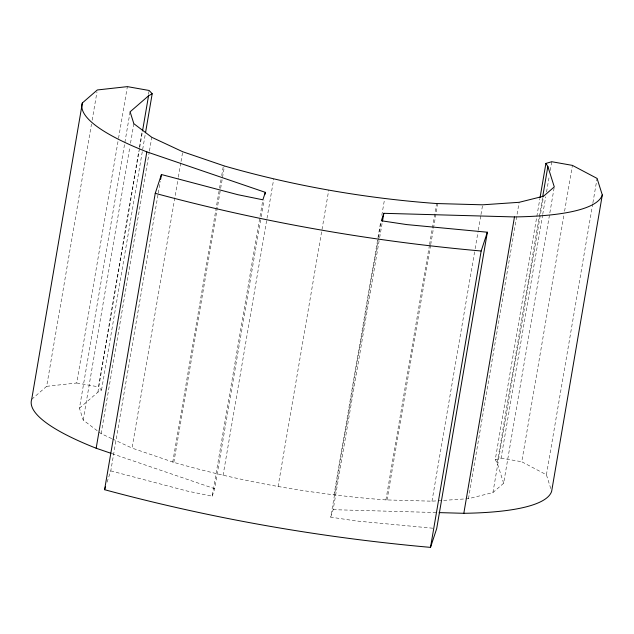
<?xml version="1.0" encoding="UTF-8"?>
<svg xmlns="http://www.w3.org/2000/svg" width="634" height="634" viewBox="0 0 634 634"><rect width="100%" height="100%" fill="white"/><g stroke="black" fill="none" stroke-linecap="round" stroke-linejoin="round"><path stroke-width="0.48" stroke-dasharray="3.17 2.38" d="M31.7 399.325L46.662 386.328L91.486 124.082M92.152 120.183L96.986 91.914M46.662 386.328L76.714 382.991L118.376 139.274M118.542 138.299L127.371 86.628M111.727 438.617L101.123 433.664L83.189 420.057L79.448 408.193L130.105 111.822M83.189 420.057L129.843 147.08M130.517 143.181L133.845 123.685M79.448 408.193L97.882 392.184L101.535 390.108L98.484 386.851L138.814 150.924M139.48 147.025L142.151 131.428M148.483 94.379L149.148 90.48M97.882 392.184L139.543 148.467M139.71 147.492L142.373 131.888M101.535 390.108L145.36 133.711M101.123 433.664L149.283 151.922M149.45 150.947L151.788 137.301M107.067 482.181L110.776 470.904L158.104 194.036M158.27 193.061L160.275 181.356M554.124 187.87L503.634 483.266L492.919 492.57L468.478 498.681L431.984 501.185L385.916 499.909C314.179 494.623 242.973 482.252 173.827 462.368L132.038 448.095L178.202 178.051M178.368 177.076L180.864 162.455M181.031 161.48L182.703 151.732M172.733 462.146L219.396 189.178M219.562 188.203L221.06 179.422M221.726 175.523L223.39 165.775M173.827 462.368L220.481 189.4M220.648 188.425L224.484 166.005M110.776 470.904L187.315 491.088L212.216 496.176L259.877 217.351M260.043 216.376L262.88 199.805M212.216 496.176L214.68 488.711L261.002 217.692M261.168 216.717L264.006 200.146M223.057 475.421L273.714 179.05M278.057 486.643L328.713 190.271M333.983 495.051L377.809 238.653M377.975 237.679L380.646 222.082M381.811 215.259L384.64 198.68M432.76 528.209L356.023 520.95L330.702 517.146L378.363 238.321M378.53 237.346L381.192 221.749M330.702 517.146L333.159 509.681L379.489 238.661M379.655 237.687L382.318 222.09M385.916 499.909L429.408 245.461M429.575 244.486L436.572 203.538M387.025 500.067L430.518 245.62M430.692 244.645L437.69 203.704M431.984 501.185L474.977 249.661M475.143 248.686L478.147 231.133M478.313 230.158L480.81 215.536M480.976 214.561L482.64 204.814M468.478 498.681L519.135 202.309M503.634 483.266L497.199 462.86L495.241 459.785L539.899 198.513M497.199 462.86L542.522 197.681M492.919 492.57L543.576 196.199M495.241 459.785L501.074 458.097L542.561 215.346M542.728 214.371L545.731 196.825M546.563 191.951L549.226 176.347M550.233 170.498L551.731 161.725M550.772 488.576L546.421 474.779L521.758 461.758L563.919 215.108M564.585 211.209L572.415 165.387M546.421 474.779L592.742 203.752M592.909 202.777L597.077 178.408M333.159 509.681L438.086 512.589M76.714 382.991L98.484 386.851M501.074 458.097L521.758 461.758M112.028 453.651L214.68 488.711M112.606 439.029L132.038 448.095"/><path stroke-width="0.95" d="M145.527 132.736L152.192 93.745L149.148 90.48L127.371 86.628L97.319 89.965L82.357 102.954L31.7 399.325A264.124 52.202 9.7 0 0 96.162 448.238L111.093 453.334M142.539 130.913L148.538 95.821L152.192 93.745M96.162 448.238L146.826 151.867A264.124 52.202 9.7 0 1 82.357 102.954M540.065 197.539L545.898 163.421L551.731 161.725L572.415 165.387L597.077 178.408L602.3 194.971A264.124 52.202 9.7 0 1 514.475 216.931L383.824 213.317L381.359 220.775L406.687 224.579L487.356 232.218L436.699 528.582L430.51 547.372C320.527 537.6 211.193 518.493 104.586 489.694L155.243 193.322L161.44 174.532L237.972 194.725L262.88 199.805L265.337 192.348L146.826 151.867M160.608 179.406L161.44 174.532M265.004 194.297L265.337 192.348M382.484 221.115L383.824 213.317M430.51 547.372L481.166 251.009L487.356 232.218M439.077 512.613L463.819 513.302L514.475 216.931M542.688 196.706L547.855 166.488L545.898 163.421M602.3 194.971L551.643 491.342A264.124 52.202 9.7 0 1 463.819 513.302M104.586 489.694L105.513 486.872M148.538 95.821L130.105 111.822L133.845 123.685L151.788 137.301L182.703 151.732L224.484 166.005C293.629 185.881 364.835 198.26 436.572 203.538L482.64 204.814L519.135 202.309L543.576 196.199L554.29 186.895L547.855 166.488M481.166 251.009C371.183 241.229 261.85 222.122 155.243 193.322"/></g></svg>
